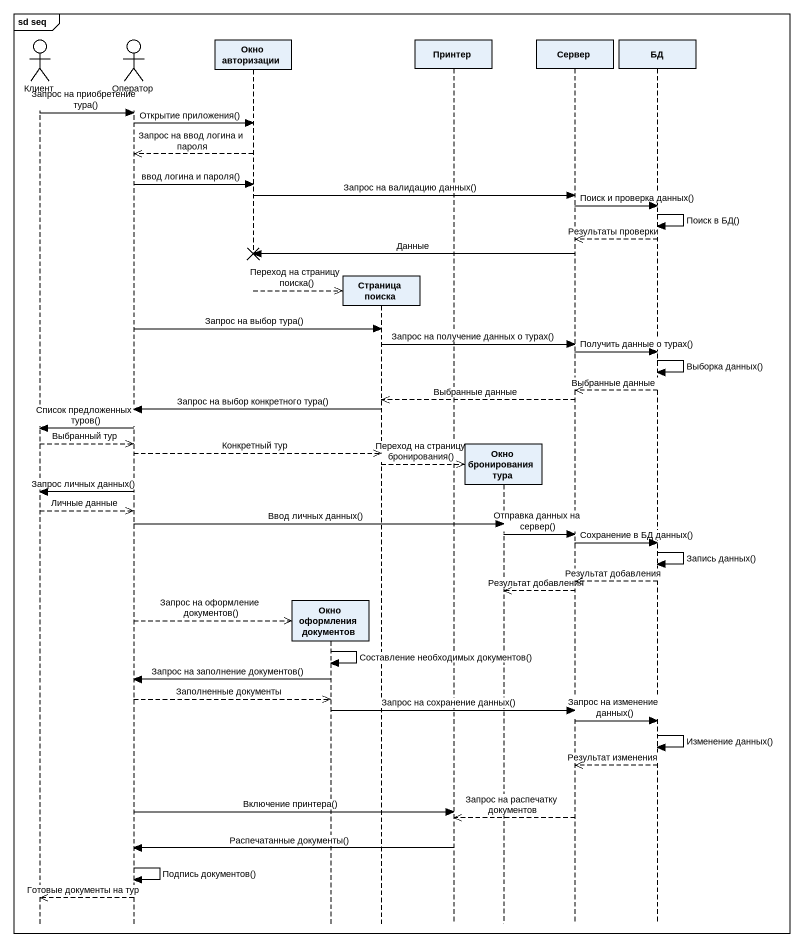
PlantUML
@startuml
mainframe sd seq
hide footbox
actor Клиент
actor Оператор
participant "Окно авторизации" as Окно_авторизации
participant "Окно оформления документов" as Окно_оформления_документов
participant "Страница поиска" as Страница_поиска
participant Принтер
participant "Окно бронирования тура" as Окно_бронирования_тура
participant Сервер
participant БД

Клиент -> Оператор : Запрос на приобретение тура()
Оператор -> Окно_авторизации : Открытие приложения()
Окно_авторизации -->> Оператор : Запрос на ввод логина и пароля
Оператор -> Окно_авторизации : ввод логина и пароля()
Окно_авторизации -> Сервер : Запрос на валидацию данных()
Сервер -> БД : Поиск и проверка данных()
БД -> БД : Поиск в БД()
БД -->> Сервер : Результаты проверки
Сервер -> Окно_авторизации !! : Данные
Окно_авторизации -->> Страница_поиска ** : Переход на страницу поиска()
Оператор -> Страница_поиска : Запрос на выбор тура()
Страница_поиска -> Сервер : Запрос на получение данных о турах()
Сервер -> БД : Получить данные о турах()
БД -> БД : Выборка данных()
БД -->> Сервер : Выбранные данные
Сервер -->> Страница_поиска : Выбранные данные
Страница_поиска -> Оператор : Запрос на выбор конкретного тура()
Оператор -> Клиент : Список предложенных туров()
Клиент -->> Оператор : Выбранный тур
Оператор -->> Страница_поиска : Конкретный тур
Страница_поиска -->> Окно_бронирования_тура ** : Переход на страницу бронирования()
Оператор -> Клиент : Запрос личных данных()
Клиент -->> Оператор : Личные данные
Оператор -> Окно_бронирования_тура : Ввод личных данных()
Окно_бронирования_тура -> Сервер : Отправка данных на сервер()
Сервер -> БД : Сохранение в БД данных()
БД -> БД : Запись данных()
БД -->> Сервер : Результат добавления
Сервер -->> Окно_бронирования_тура : Результат добавления
Оператор -->> Окно_оформления_документов ** : Запрос на оформление документов()
Окно_оформления_документов -> Окно_оформления_документов : Составление необходимых документов()
Окно_оформления_документов -> Оператор : Запрос на заполнение документов()
Оператор -->> Окно_оформления_документов : Заполненные документы
Окно_оформления_документов -> Сервер : Запрос на сохранение данных()
Сервер -> БД : Запрос на изменение данных()
БД -> БД : Изменение данных()
БД -->> Сервер : Результат изменения
Оператор -> Принтер : Включение принтера()
Сервер -->> Принтер : Запрос на распечатку документов
Принтер -> Оператор : Распечатанные документы()
Оператор -> Оператор : Подпись документов()
Оператор -->> Клиент : Готовые документы на тур
@enduml
